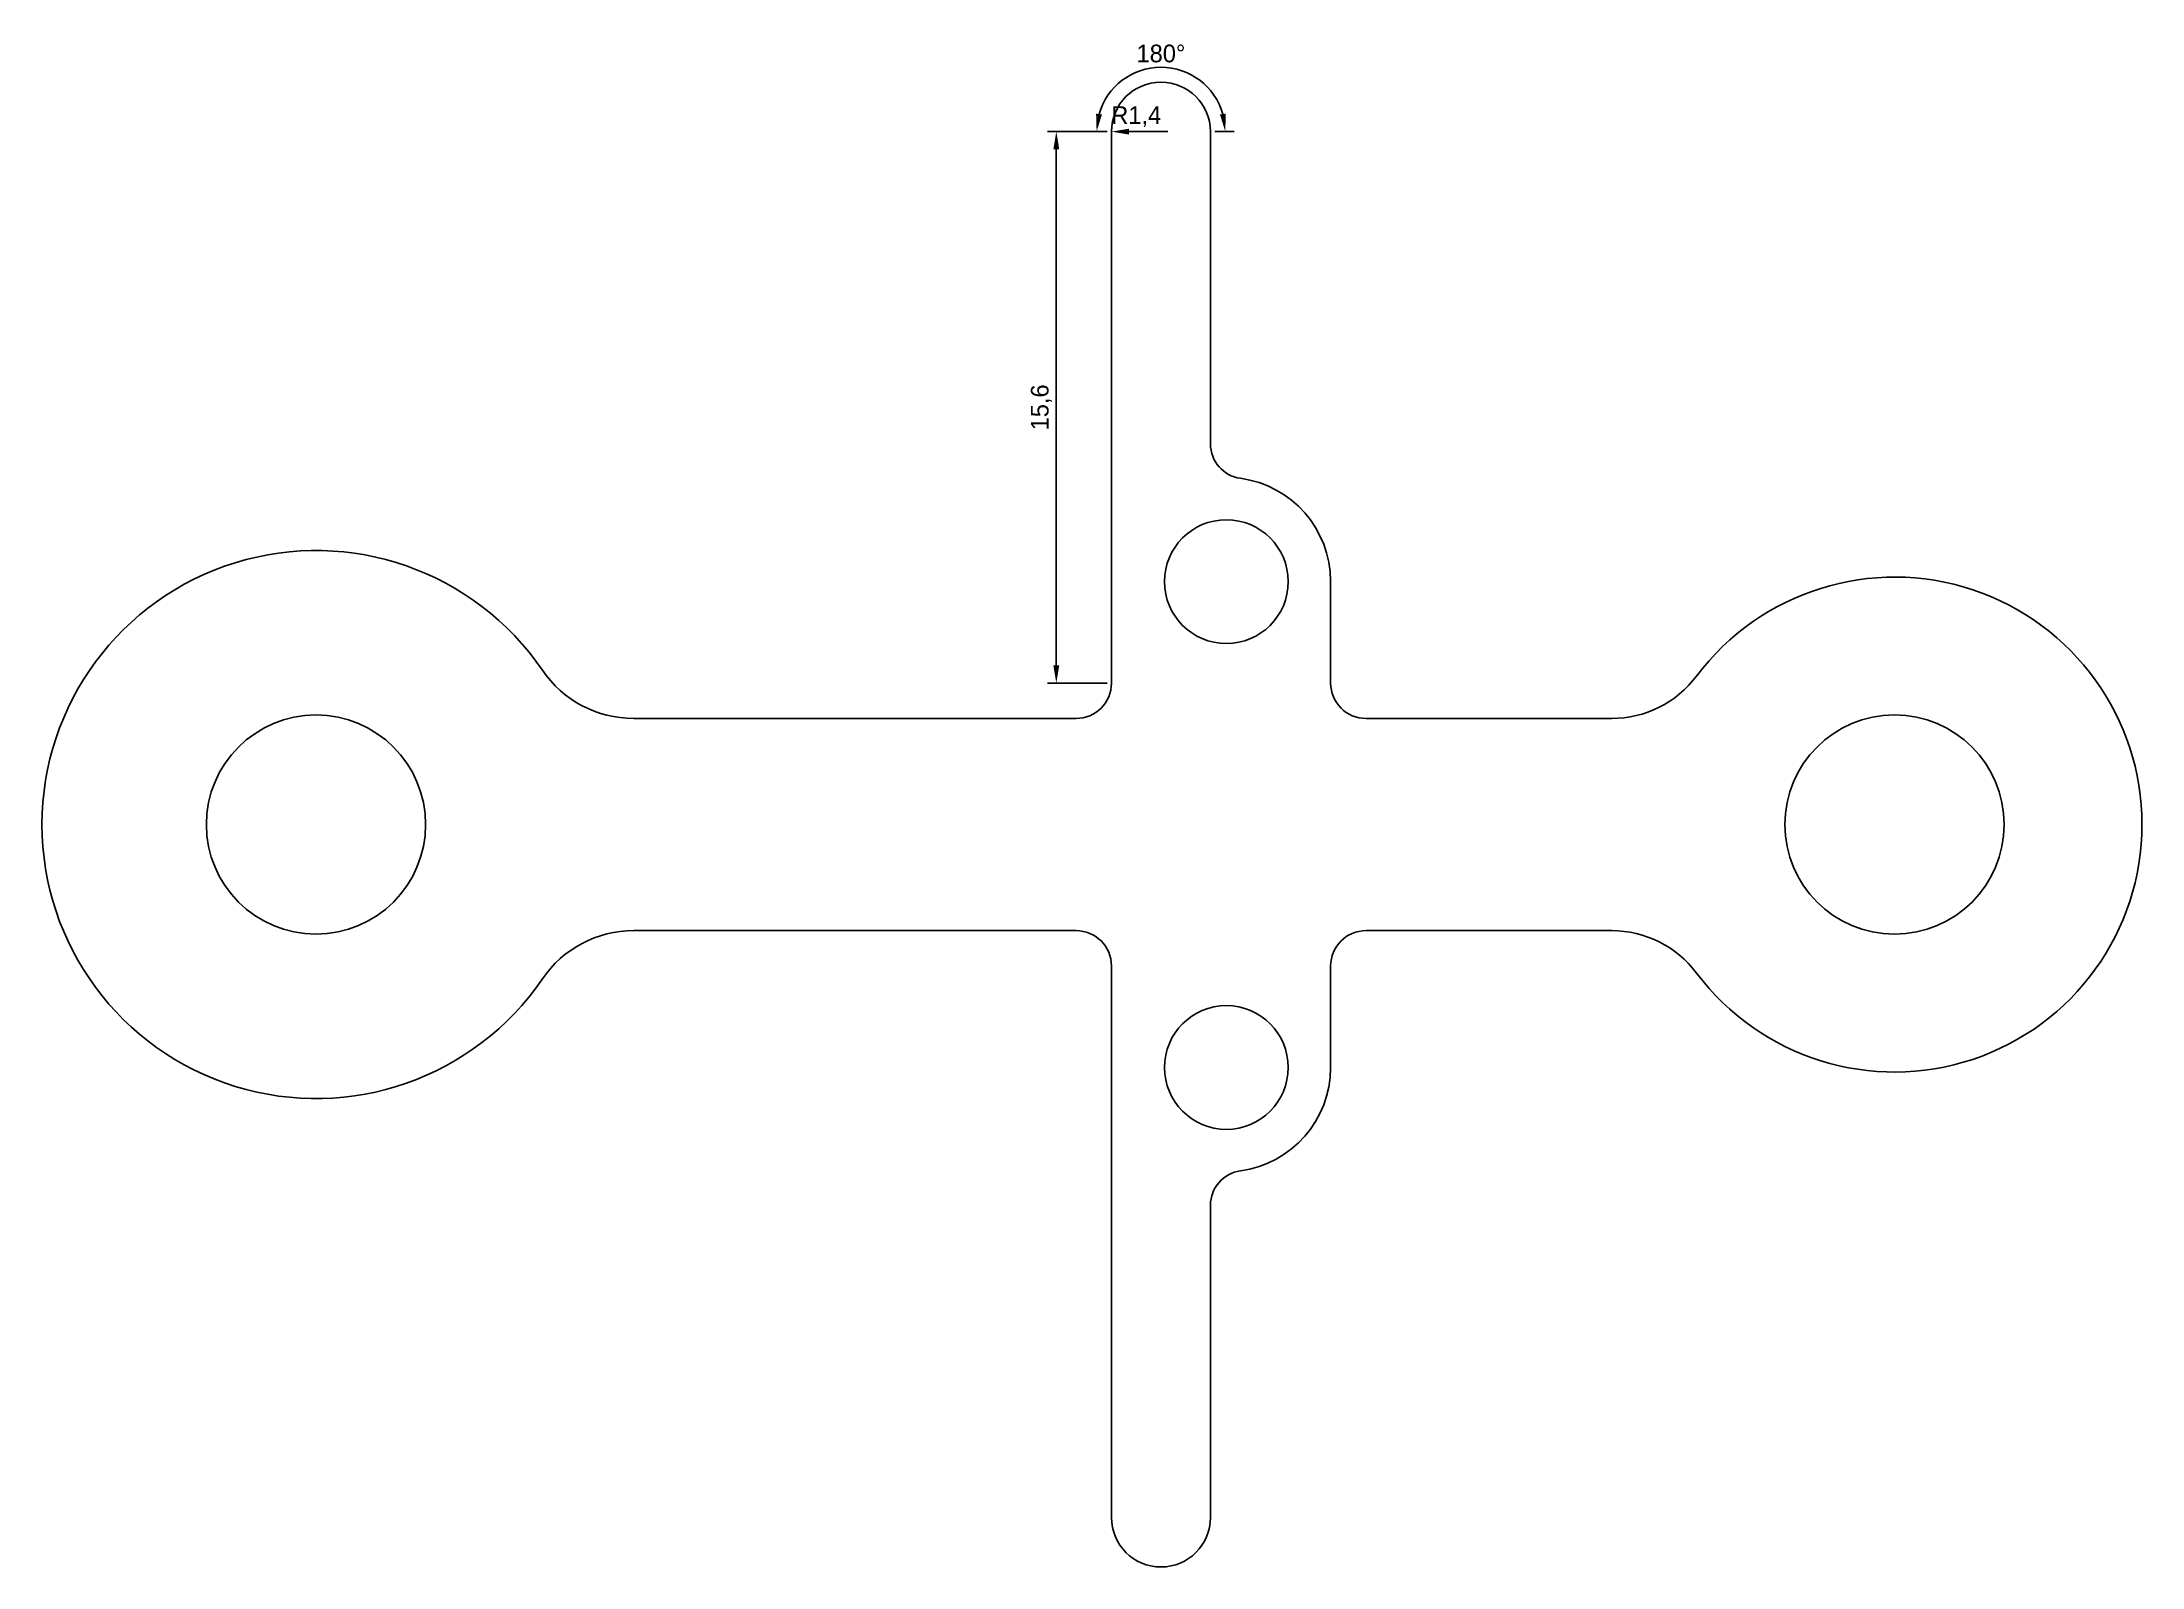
# Model space of a CAD drawing. Header units: millimetres. Extents: x -7.7 to 51.6, y -21 to 22.1.
import ezdxf

# ---------------------------------------------------------------- set-up
doc = ezdxf.new("R2010")
doc.units = ezdxf.units.MM
doc.layers.add('Dimensions', color=7, linetype='Continuous')
doc.layers.add('shackle & wheel (2)', color=7, linetype='Continuous')
doc.dimstyles.new('ISO-25', dxfattribs={"dimtxt": 2.5, "dimasz": 2.5, "dimexe": 1.25, "dimexo": 0.625, "dimtad": 1, "dimtxsty": 'Standard', "dimcen": 2.5, "dimadec": 0, "dimazin": 0, "dimtfac": 1, "dimtmove": 0, "dimatfit": 3, "dimfxl": 1, "dimarcsym": 0})

# ---------------------------------------------------------------- blocks, each defined once
blk = doc.blocks.new('*D1')
at = {"layer": 'Defpoints', "color": 0}
for p in [(20.94, 19.6), (22.5, 19.6), (22.5, 4)]:
    blk.add_point(p, dxfattribs=at)
at = {"layer": 'Dimensions', "color": 140, "lineweight": -2}
for p, q in [((22.375, 19.6), (20.69, 19.6)), ((20.94, 4.5), (20.94, 19.1)), ((22.375, 4), (20.69, 4))]:
    blk.add_line(p, q, dxfattribs=at)
at = {"layer": 'Dimensions', "color": 140}
for points in [[(21.023, 19.1), (20.857, 19.1), (20.94, 19.6)], [(20.857, 4.5), (21.023, 4.5), (20.94, 4)]]:
    blk.add_solid(points, dxfattribs=at)
at = {"layer": 'Dimensions', "color": 140, "insert": (20.517, 11.8), "char_height": 0.5, "attachment_point": 5, "rotation": 90}
blk.add_mtext('15,6', dxfattribs=at)
blk = doc.blocks.new('*D2')
at = {"layer": 'Defpoints', "color": 0}
for p in [(22.5, 19.6), (23.9, 19.6)]:
    blk.add_point(p, dxfattribs=at)
at = {"layer": 'Dimensions', "color": 140, "lineweight": -2}
blk.add_line((23, 19.6), (24.099, 19.6), dxfattribs=at)
at = {"layer": 'Dimensions', "color": 140}
blk.add_solid([(23, 19.683), (23, 19.517), (22.5, 19.6)], dxfattribs=at)
at = {"layer": 'Dimensions', "color": 140, "insert": (23.2, 20.023), "char_height": 0.5, "attachment_point": 5}
blk.add_mtext('R1,4', dxfattribs=at)
blk = doc.blocks.new('*D3')
at = {"layer": 'Defpoints', "color": 0}
for p in [(24.81, 21.176), (22.5, 19.6), (23.9, 19.6), (25.3, 19.6)]:
    blk.add_point(p, dxfattribs=at)
at = {"layer": 'Dimensions', "color": 140, "lineweight": -2}
for p, q in [((22.375, 19.6), (21.83, 19.6)), ((25.425, 19.6), (25.97, 19.6))]:
    blk.add_line(p, q, dxfattribs=at)
blk.add_arc((23.9, 19.6), 1.82, 15.79052, 164.20948, dxfattribs=at)
at = {"layer": 'Dimensions', "color": 140}
for points in [[(22.066, 20.107), (22.231, 20.084), (22.08, 19.6)], [(25.569, 20.084), (25.734, 20.107), (25.72, 19.6)]]:
    blk.add_solid(points, dxfattribs=at)
at = {"layer": 'Dimensions', "color": 140, "insert": (23.9, 21.807), "char_height": 0.5, "attachment_point": 5}
blk.add_mtext('180%%d', dxfattribs=at)

msp = doc.modelspace()

# ---------------------------------------------------------------- linework, layer by layer
at = {"layer": 'shackle & wheel (2)'}
for p, q in [((22.5, 4), (22.5, 19.6)), ((25.3, 19.6), (25.3, 10.7657)), ((28.7, 6.8855), (28.7, 4)), ((21.5, 3), (8.9878, 3)), ((36.6491, 3), (29.7, 3)), ((21.5, -3), (8.9878, -3)), ((36.6491, -3), (29.7, -3)), ((22.5, -4), (22.5, -19.6)), ((28.7, -6.8855), (28.7, -4)), ((25.3, -19.6), (25.3, -10.7657))]:
    msp.add_line(p, q, dxfattribs=at)
for centre, radius in [((25.75, 6.8711), 1.75), ((0, 0), 3.1), ((44.6491, 0), 3.1), ((25.75, -6.8711), 1.75)]:
    msp.add_circle(centre, radius, dxfattribs=at)
for centre, radius, start, end in [((23.9, 19.6), 1.4, 0, 180), ((26.2807, 10.7657), 0.9807, 180, 262.241061), ((25.75, 6.8711), 2.95, 0.280353, 82.241061), ((0, 0), 7.75, 34.287646, 325.712354), ((44.6491, 0), 7, 216.869898, 143.130102), ((8.9878, 6.1282), 3.1282, 214.287646, 270), ((36.6491, 6), 3, 270, 323.130102), ((21.5, 4), 1, 270, 0), ((29.7, 4), 1, 180, 270), ((8.9878, -6.1282), 3.1282, 90, 145.712354), ((21.5, -4), 1, 0, 90), ((29.7, -4), 1, 90, 180), ((36.6491, -6), 3, 36.869898, 90), ((25.75, -6.8711), 2.95, 277.758939, 359.719647), ((26.2807, -10.7657), 0.9807, 97.758939, 180), ((23.9, -19.6), 1.4, 180, 0)]:
    msp.add_arc(centre, radius, start, end, dxfattribs=at)

# ---------------------------------------------------------------- dimensions: what is measured, and where the dimension line sits
at = {"layer": 'Dimensions'}
dim = msp.add_angular_dim_3p(base=(24.81, 21.1762), center=(23.9, 19.6), p1=(25.3, 19.6), p2=(22.5, 19.6), dimstyle='ISO-25', override={"dimscale": 0.2, "dimlunit": 2, "dimclrd": 140, "dimclre": 140, "dimclrt": 140, "dimadec": 3, "dimazin": 2}, dxfattribs=at)
dim.commit()
dim.dimension.update_dxf_attribs({"geometry": '*D3', "text_midpoint": (23.9, 21.42), "dimtype": 165})
dim = msp.add_radius_dim(center=(23.9, 19.6), mpoint=(22.5, 19.6), dimstyle='ISO-25', override={"dimscale": 0.2, "dimdec": 3, "dimzin": 8, "dimlunit": 2, "dimclrd": 140, "dimclre": 140, "dimclrt": 140}, dxfattribs=at)
dim.commit()
dim.dimension.update_dxf_attribs({"geometry": '*D2', "text_midpoint": (23.2, 19.6), "dimtype": 164})
dim = msp.add_linear_dim(base=(20.94, 19.6), p1=(22.5, 4), p2=(22.5, 19.6), angle=90, dimstyle='ISO-25', override={"dimscale": 0.2, "dimdec": 3, "dimzin": 8, "dimlunit": 2, "dimclrd": 140, "dimclre": 140, "dimclrt": 140}, dxfattribs=at)
dim.commit()
dim.dimension.update_dxf_attribs({"geometry": '*D1', "text_midpoint": (20.94, 11.8), "dimtype": 161})

doc.saveas('drawing.dxf')
